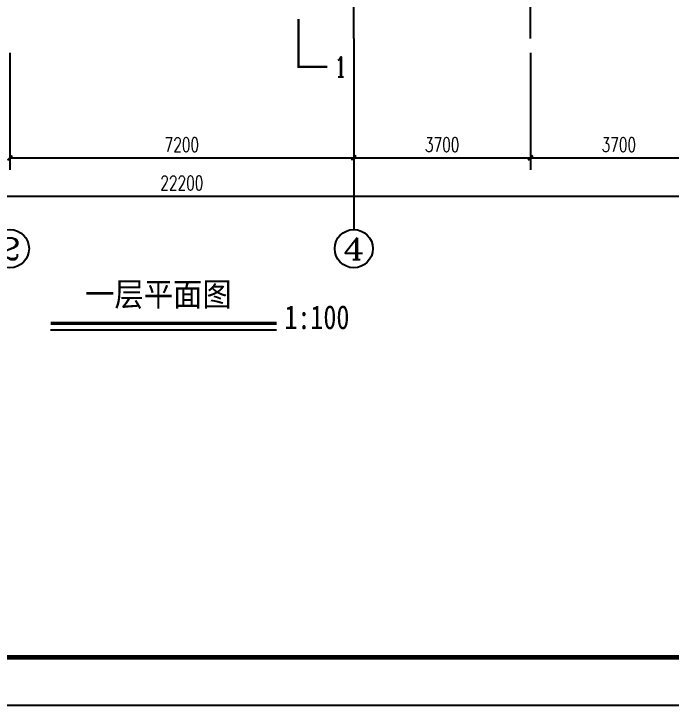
# Model space of a CAD drawing. Extents: x 5188914 to 7068445, y -542675 to 2032183.
# Drawn here: x 5219954 to 5233739, y -405398 to -390925 of the extents above; entities that cross this region are included whole.
import ezdxf
from ezdxf.enums import TextEntityAlignment as Align

# ---------------------------------------------------------------- set-up
doc = ezdxf.new("R2010")
doc.units = 0
doc.header["$LTSCALE"] = 1000
doc.header["$MEASUREMENT"] = 0
doc.linetypes.add('DOTE', pattern=[2.42, 2, -0.2, 0.02, -0.2])
doc.layers.get('0').update_dxf_attribs({"linetype": 'CONTINUOUS'})
doc.layers.get('Defpoints').update_dxf_attribs({"linetype": 'CONTINUOUS'})
for name, color, linetype in [('AXIS', 3, 'CONTINUOUS'), ('AXIS_TEXT', 7, 'CONTINUOUS'), ('DIM_SYMB', 3, 'CONTINUOUS'), ('DOTE', 252, 'CONTINUOUS'), ('PUB_TEXT', 7, 'CONTINUOUS'), ('PUB_TITLE', 4, 'CONTINUOUS'), ('图名', 15, 'CONTINUOUS')]:
    doc.layers.add(name, color=color, linetype=linetype)
doc.styles.add('_TCH_AXIS', font='COMPLEX', dxfattribs={"bigfont": 'GBCBIG'})
doc.styles.add('_TCH_DIM_T3', font='SIMPLEX', dxfattribs={"width": 0.705882, "bigfont": 'GBCBIG'})
doc.styles.add('_TCH_LABEL', font='COMPLEX', dxfattribs={"bigfont": 'GBCBIG'})
doc.styles.add('COMPLEX', font='COMPLEX')
doc.styles.add('宋体', font='', dxfattribs={"width": 0.7})
doc.styles.get('宋体').set_extended_font_data('SimSun')
doc.dimstyles.new('_TCH_ARCH&&100', dxfattribs={"dimtxt": 297.5, "dimasz": 100, "dimexe": 250, "dimexo": 300, "dimgap": 126.25, "dimtad": 1, "dimdec": 0, "dimzin": 0, "dimdsep": 46, "dimtxsty": '_TCH_DIM_T3', "dimblk": 'ARCHTICK', "dimcen": 0.09, "dimclrt": 7, "dimazin": 2, "dimtfac": 1, "dimtdec": 0, "dimtix": 1, "dimtmove": 2, "dimatfit": 3, "dimfxl": 0, "dimtolj": 1, "dimtzin": 0, "dimarcsym": 0})

# ---------------------------------------------------------------- blocks, each defined once
blk = doc.blocks.new('_ArchTick')
at = {"color": 0, "linetype": 'ByBlock', "const_width": 0.4}
blk.add_lwpolyline([(-0.5, -0.5), (0.5, 0.5)], dxfattribs=at)
blk = doc.blocks.new('*D269')
at = {"layer": 'AXIS', "color": 0, "lineweight": -2}
for p, q in [((5219872, -391740), (5219872, -394190)), ((5227072, -391740), (5227072, -394190)), ((5219872, -393940), (5227072, -393940))]:
    blk.add_line(p, q, dxfattribs=at)
at = {"layer": 'Defpoints', "color": 0}
for p in [(5219872, -391440), (5227072, -391440), (5227072, -393940)]:
    blk.add_point(p, dxfattribs=at)
at = {"layer": 'AXIS', "color": 0, "lineweight": -2, "xscale": 100, "yscale": 100, "zscale": 100, "rotation": 180}
blk.add_blockref('_ArchTick', (5219872, -393940), dxfattribs=at)
at = {"layer": 'AXIS', "color": 0, "lineweight": -2, "xscale": 100, "yscale": 100, "zscale": 100}
blk.add_blockref('_ArchTick', (5227072, -393940), dxfattribs=at)
at = {"layer": 'AXIS', "color": 7, "insert": (5223472, -393665), "char_height": 297.5, "attachment_point": 5, "style": '_TCH_DIM_T3'}
blk.add_mtext('\\A1;7200', dxfattribs=at)
blk = doc.blocks.new('*D270')
at = {"layer": 'AXIS', "color": 0, "lineweight": -2}
for p, q in [((5227072, -391740), (5227072, -394190)), ((5230772, -391740), (5230772, -394190)), ((5227072, -393940), (5230772, -393940))]:
    blk.add_line(p, q, dxfattribs=at)
at = {"layer": 'Defpoints', "color": 0}
for p in [(5227072, -391440), (5230772, -391440), (5230772, -393940)]:
    blk.add_point(p, dxfattribs=at)
at = {"layer": 'AXIS', "color": 0, "lineweight": -2, "xscale": 100, "yscale": 100, "zscale": 100, "rotation": 180}
blk.add_blockref('_ArchTick', (5227072, -393940), dxfattribs=at)
at = {"layer": 'AXIS', "color": 0, "lineweight": -2, "xscale": 100, "yscale": 100, "zscale": 100}
blk.add_blockref('_ArchTick', (5230772, -393940), dxfattribs=at)
at = {"layer": 'AXIS', "color": 7, "insert": (5228922, -393665), "char_height": 297.5, "attachment_point": 5, "style": '_TCH_DIM_T3'}
blk.add_mtext('\\A1;3700', dxfattribs=at)
blk = doc.blocks.new('*D271')
at = {"layer": 'AXIS', "color": 0, "lineweight": -2}
for p, q in [((5230772, -391740), (5230772, -394190)), ((5234472, -391740), (5234472, -394190)), ((5230772, -393940), (5234472, -393940))]:
    blk.add_line(p, q, dxfattribs=at)
at = {"layer": 'Defpoints', "color": 0}
for p in [(5230772, -391440), (5234472, -391440), (5234472, -393940)]:
    blk.add_point(p, dxfattribs=at)
at = {"layer": 'AXIS', "color": 0, "lineweight": -2, "xscale": 100, "yscale": 100, "zscale": 100, "rotation": 180}
blk.add_blockref('_ArchTick', (5230772, -393940), dxfattribs=at)
at = {"layer": 'AXIS', "color": 0, "lineweight": -2, "xscale": 100, "yscale": 100, "zscale": 100}
blk.add_blockref('_ArchTick', (5234472, -393940), dxfattribs=at)
at = {"layer": 'AXIS', "color": 7, "insert": (5232622, -393665), "char_height": 297.5, "attachment_point": 5, "style": '_TCH_DIM_T3'}
blk.add_mtext('\\A1;3700', dxfattribs=at)
blk = doc.blocks.new('*D272')
at = {"layer": 'AXIS', "color": 0, "lineweight": -2}
for p, q in [((5212372, -391740), (5212372, -394990)), ((5234572, -391740), (5234572, -394990)), ((5212372, -394740), (5234572, -394740))]:
    blk.add_line(p, q, dxfattribs=at)
at = {"layer": 'Defpoints', "color": 0}
for p in [(5212372, -391440), (5234572, -391440), (5234572, -394740)]:
    blk.add_point(p, dxfattribs=at)
at = {"layer": 'AXIS', "color": 0, "lineweight": -2, "xscale": 100, "yscale": 100, "zscale": 100, "rotation": 180}
blk.add_blockref('_ArchTick', (5212372, -394740), dxfattribs=at)
at = {"layer": 'AXIS', "color": 0, "lineweight": -2, "xscale": 100, "yscale": 100, "zscale": 100}
blk.add_blockref('_ArchTick', (5234572, -394740), dxfattribs=at)
at = {"layer": 'AXIS', "color": 7, "insert": (5223472, -394465), "char_height": 297.5, "attachment_point": 5, "style": '_TCH_DIM_T3'}
blk.add_mtext('\\A1;22200', dxfattribs=at)
blk = doc.blocks.new('_AXISO')
blk.add_circle((0, 0), 0.5)
at = {"layer": 'AXIS_TEXT', "style": 'COMPLEX', "width": 1.041667}
blk.add_attdef('A', text='', height=0.56, dxfattribs=at).set_placement((-0.25, -0.28), (0.25, -0.28), align=Align.FIT)

msp = doc.modelspace()

# ---------------------------------------------------------------- linework, layer by layer
at = {"layer": 'AXIS', "color": 0}
msp.add_line((5227072.1, -391440.4), (5227072.1, -395440.4), dxfattribs=at)
at = {"layer": 'DIM_SYMB', "const_width": 50}
msp.add_lwpolyline([(5226517, -392034.3), (5225917, -392034.3), (5225917, -391034.3)], dxfattribs=at)
at = {"layer": 'DOTE', "linetype": 'DOTE'}
for p, q in [((5227072.1, -391440.4), (5227072.1, -370440.4)), ((5230772.1, -391440.4), (5230772.1, -381940.4))]:
    msp.add_line(p, q, dxfattribs=at)
at = {"layer": 'PUB_TITLE', "color": 4}
msp.add_lwpolyline([(5193907.2, -405397.6), (5253307.2, -405397.6), (5253307.2, -363397.6), (5193907.2, -363397.6)], close=True, dxfattribs=at)
at = {"layer": 'PUB_TITLE', "color": 4, "const_width": 100}
msp.add_lwpolyline([(5196407.2, -404397.6), (5252307.2, -404397.6), (5252307.2, -364397.6), (5196407.2, -364397.6)], close=True, dxfattribs=at)
at = {"layer": '图名'}
msp.add_line((5220723.4, -397538.1), (5225456.2, -397538.1), dxfattribs=at)
at = {"layer": '图名', "const_width": 70}
msp.add_lwpolyline([(5220723.4, -397404.9), (5225456.2, -397404.9)], dxfattribs=at)

# ---------------------------------------------------------------- block references
at = {"layer": 'AXIS', "color": 0}
ref = msp.add_blockref('_AXISO', (5219872.1, -395840.4), dxfattribs=dict(at, xscale=800, yscale=800, zscale=800))
ref.add_attrib('A', '2', dxfattribs={"layer": 'AXIS_TEXT', "color": 0, "height": 452.5, "style": '_TCH_AXIS', "width": 1.5}).set_placement((5219645.8, -396066.7), (5220098.4, -396066.7), align=Align.FIT)
ref = msp.add_blockref('_AXISO', (5227072.1, -395840.4), dxfattribs=dict(at, xscale=800, yscale=800, zscale=800))
ref.add_attrib('A', '4', dxfattribs={"layer": 'AXIS_TEXT', "color": 0, "height": 452.5, "style": '_TCH_AXIS', "width": 1.3125}).set_placement((5226845.8, -396066.7), (5227298.4, -396066.7), align=Align.FIT)

# ---------------------------------------------------------------- texts
at = {"layer": 'PUB_TEXT', "style": '_TCH_LABEL', "width": 0.705882}
msp.add_text('1', height=425, dxfattribs=at).set_placement((5226667.3, -392246.8))
at = {"layer": '图名', "style": '宋体'}
for s, width, p in [('一层平面图', 0.9, (5221447.1, -397044.2)), ('1:100', 0.8, (5225619.9, -397525))]:
    msp.add_text(s, height=500, dxfattribs=dict(at, width=width)).set_placement(p)

# ---------------------------------------------------------------- dimensions: what is measured, and where the dimension line sits
at = {"layer": 'AXIS', "color": 0}
for p1, p2, distance, picture, middle in [((5212372.1, -391440.4), (5234572.1, -391440.4), -3300, '*D272', (5223472.1, -394465.4)), ((5219872.1, -391440.4), (5227072.1, -391440.4), -2500, '*D269', (5223472.1, -393665.4)), ((5227072.1, -391440.4), (5230772.1, -391440.4), -2500, '*D270', (5228922.1, -393665.4)), ((5230772.1, -391440.4), (5234472.1, -391440.4), -2500, '*D271', (5232622.1, -393665.4))]:
    dim = msp.add_aligned_dim(p1=p1, p2=p2, distance=distance, dimstyle='_TCH_ARCH&&100', dxfattribs=at)
    dim.commit()
    dim.dimension.update_dxf_attribs({"geometry": picture, "text_midpoint": middle})

doc.saveas('drawing.dxf')
